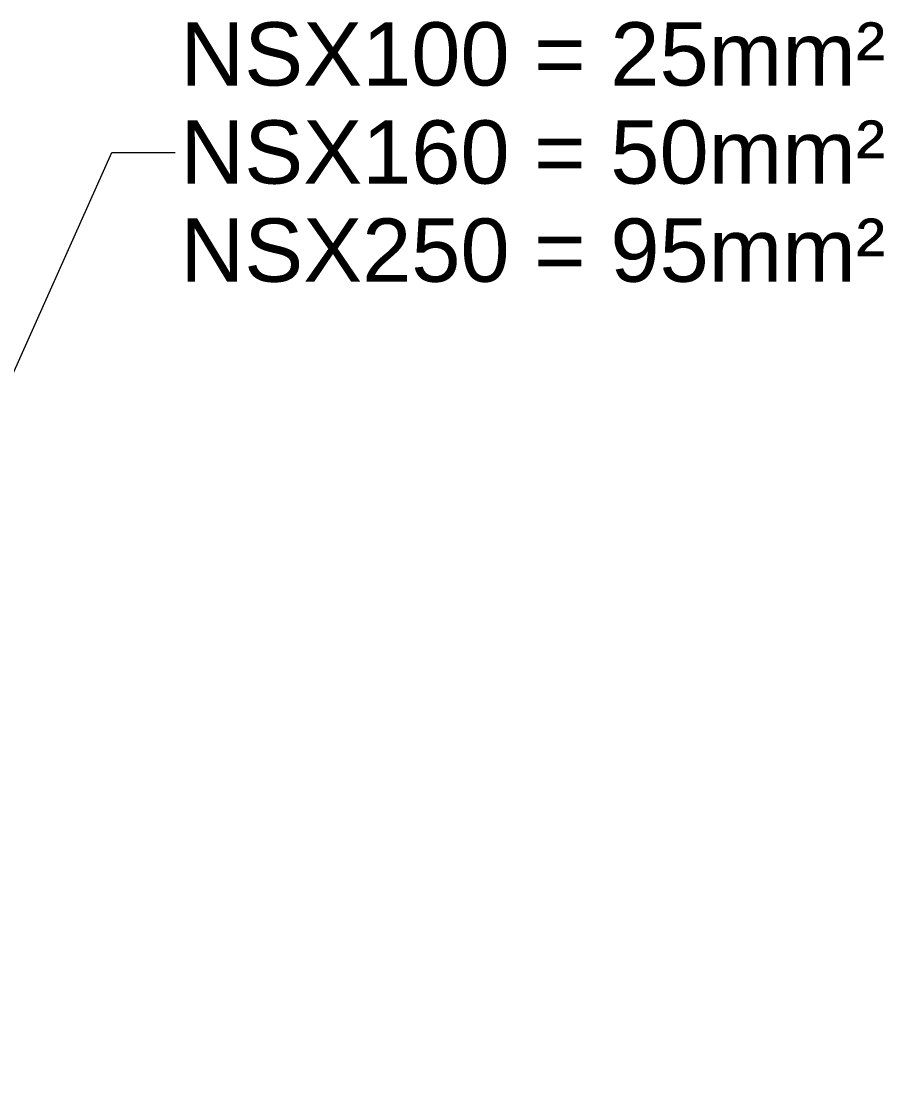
# Model space of a CAD drawing. Header units: millimetres. Extents: x -116965 to 323937, y 291661 to 566926.
# Drawn here: x -19549.9 to -19345.5, y 302642.3 to 302894.8 of the extents above; entities that cross this region are included whole.
import ezdxf

# ---------------------------------------------------------------- set-up
doc = ezdxf.new("R2010")
doc.units = ezdxf.units.MM
doc.layers.get('0').update_dxf_attribs({"lineweight": 18})
doc.layers.add('Symbols(Schneider)', color=7, linetype='Continuous', lineweight=18)
doc.styles.add('schneder_1', font='micross.ttf')
doc.dimstyles.new('estilo_Schneider$7', dxfattribs={"dimscale": 5, "dimtxt": 3, "dimasz": 3, "dimexe": 2, "dimexo": 1, "dimgap": 0.3, "dimtad": 1, "dimtoh": 1, "dimrnd": 1e-08, "dimzin": 12, "dimtxsty": 'schneder_1', "dimblk": 'Filled-1', "dimcen": 0.09, "dimdle": 10, "dimclrd": 7, "dimclre": 7, "dimclrt": 7, "dimadec": 1, "dimazin": 3, "dimtfac": 0.5, "dimtdec": 3, "dimtmove": 0, "dimatfit": 3, "dimldrblk": 'Filled-1', "dimfxl": 1, "dimtolj": 1, "dimlwd": 15, "dimlwe": 25, "dimarcsym": 0})

# ---------------------------------------------------------------- blocks, each defined once
blk = doc.blocks.new('Filled-1')
at = {"color": 0}
for p, q in [((0, 0), (-1, 0.167)), ((-1, 0.167), (-1, -0.167)), ((-1, 0), (0, 0)), ((-1, -0.167), (0, 0))]:
    blk.add_line(p, q, dxfattribs=at)
at = {"color": 0, "flags": 128}
blk.add_lwpolyline([(-1, -0.167), (0, 0), (-1, 0.167), (-1, -0.167)], dxfattribs=at)
at = {"color": 0}
blk.add_solid([(-1, -0.167), (0, 0), (-1, 0.167), (-1, -0.167)], dxfattribs=at)

msp = doc.modelspace()

# ---------------------------------------------------------------- texts
at = {"layer": 'Symbols(Schneider)', "color": 7, "insert": (-19428.617851, 302863.699905), "char_height": 15.0000006, "width": 166.6100502, "attachment_point": 5, "line_spacing_factor": 0.929937, "style": 'schneder_1'}
msp.add_mtext('{NSX100 = 25mm²\\PNSX160 = 50mm²\\PNSX250 = 95mm²}', dxfattribs=at)

# ---------------------------------------------------------------- leaders
at = {"layer": 'Symbols(Schneider)', "color": 7, "linetype": 'Continuous', "lineweight": 18, "annotation_type": 0, "has_hookline": 1, "hookline_direction": 0, "text_width": 164.580498}
msp.add_leader([(-19627.459936, 302642.277849), (-19528.422876, 302863.699905), (-19513.422876, 302863.699905)], dimstyle='estilo_Schneider$7', override={"dimtad": 0}, dxfattribs=at)

doc.saveas('drawing.dxf')
